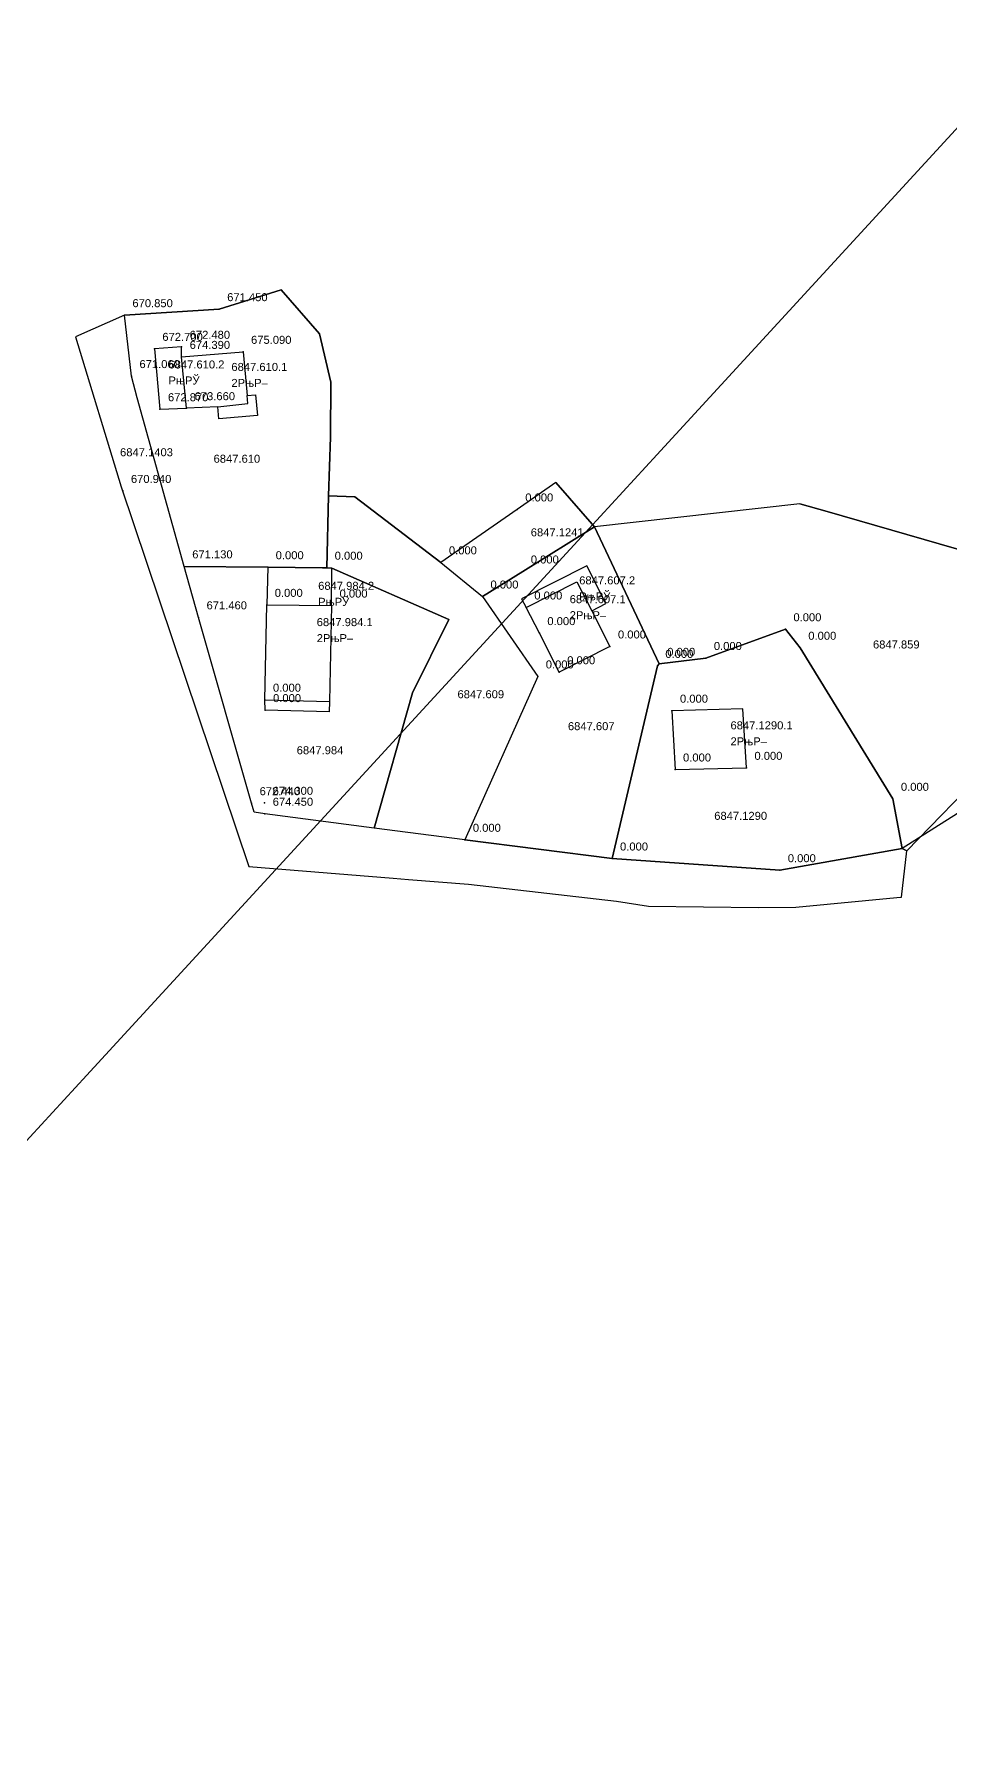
# Model space of a CAD drawing. Header units: metres. Extents: x 8504925 to 8509157, y 4588840 to 4591954.
# Drawn here: x 8506603.9 to 8506718.4, y 4590229.7 to 4590441.8 of the extents above; entities that cross this region are included whole.
import ezdxf

# ---------------------------------------------------------------- set-up
doc = ezdxf.new("R2010")
doc.units = ezdxf.units.M
for name, color, linetype in [('cad13', 30, 'Continuous'), ('cad140', 7, 'Continuous'), ('cad141', 7, 'Continuous'), ('cad144', 7, 'Continuous'), ('cad145', 7, 'Continuous'), ('cad146', 7, 'Continuous'), ('cad176', 7, 'Continuous'), ('cad22', 7, 'Continuous'), ('cad_cont_1', 30, 'Continuous'), ('cad_cont_2', 7, 'Continuous'), ('cad_cont_3', 7, 'Continuous'), ('points', 1, 'Continuous'), ('texts', 7, 'Continuous')]:
    doc.layers.add(name, color=color, linetype=linetype)
doc.styles.get("Standard").update_dxf_attribs({"font": 'arial.ttf'})

msp = doc.modelspace()

# ---------------------------------------------------------------- linework, layer by layer
msp.add_lwpolyline([(8505645, 4589261), (8507425, 4591198)])
at = {"layer": 'cad13'}
for points in [[(8506622.39, 4590401.41), (8506622.39, 4590402.67), (8506618.98, 4590402.41), (8506619.68, 4590394.87), (8506623.01, 4590395)], [(8506622.39, 4590401.41), (8506630.06, 4590402.04), (8506630.558, 4590396.565), (8506631.603, 4590396.668), (8506631.858, 4590394.081), (8506627.031, 4590393.686), (8506626.909, 4590395.18), (8506623.01, 4590395)], [(8506623.01, 4590395), (8506622.39, 4590401.41)], [(8506633.14, 4590375.13), (8506633.02, 4590370.43)], [(8506641.12, 4590370.34), (8506641.17, 4590375.034)], [(8506673.618, 4590369.679), (8506675.4, 4590370.58), (8506673.004, 4590375.309), (8506664.864, 4590371.184), (8506665.45, 4590370.1)], [(8506665.45, 4590370.1), (8506671.774, 4590373.32), (8506673.618, 4590369.679)], [(8506641.12, 4590370.34), (8506640.856, 4590358.345), (8506640.83, 4590357.05), (8506632.81, 4590357.28), (8506632.8, 4590358.58), (8506633.02, 4590370.43)], [(8506633.02, 4590370.43), (8506641.12, 4590370.34)], [(8506673.618, 4590369.679), (8506675.9, 4590365.23), (8506669.56, 4590362.01), (8506667.08, 4590366.9), (8506665.45, 4590370.1)], [(8506683.65, 4590357.21), (8506684.03, 4590349.86), (8506692.95, 4590350.07), (8506692.52, 4590357.449), (8506683.65, 4590357.21)]]:
    msp.add_lwpolyline(points, dxfattribs=at)
at = {"layer": 'cad140'}
for points in [[(8506622.71, 4590375.24), (8506616.832, 4590396.313)], [(8506669.125, 4590385.705), (8506673.952, 4590380.178)], [(8506640.723, 4590384.036), (8506644.04, 4590383.944), (8506654.78, 4590375.74)], [(8506622.71, 4590375.24), (8506633.14, 4590375.13)], [(8506654.78, 4590375.74), (8506659.97, 4590371.47)], [(8506659.97, 4590371.47), (8506666.88, 4590361.49), (8506657.77, 4590341.08)], [(8506632.77, 4590344.33), (8506631.449, 4590344.524), (8506631.13, 4590345.65), (8506624.5, 4590368.87)], [(8506646.437, 4590342.547), (8506632.77, 4590344.33)], [(8506657.77, 4590341.08), (8506646.437, 4590342.547)]]:
    msp.add_lwpolyline(points, dxfattribs=at)
at = {"layer": 'cad141'}
for points in [[(8506634.812, 4590409.8), (8506639.616, 4590404.282), (8506641.032, 4590398.24)], [(8506640.976, 4590391.361), (8506640.723, 4590384.036)], [(8506640.723, 4590384.036), (8506640.51, 4590375.07)]]:
    msp.add_lwpolyline(points, dxfattribs=at)
at = {"layer": 'cad144'}
for points in [[(8506615.24, 4590406.62), (8506627.08, 4590407.37), (8506634.812, 4590409.8)], [(8506616.832, 4590396.313), (8506616.12, 4590399.01), (8506615.24, 4590406.62)], [(8506669.125, 4590385.705), (8506664.32, 4590382.35), (8506654.78, 4590375.74)], [(8506687.88, 4590363.79), (8506697.82, 4590367.38), (8506699.68, 4590365.07), (8506711.25, 4590346.2), (8506712.387, 4590339.973)], [(8506681.82, 4590362.8), (8506682.06, 4590363.06)], [(8506723.391, 4590346.947), (8506712.387, 4590339.973)], [(8506676.16, 4590338.74), (8506657.77, 4590341.08)], [(8506712.387, 4590339.973), (8506697.12, 4590337.28), (8506676.16, 4590338.74)]]:
    msp.add_lwpolyline(points, dxfattribs=at)
at = {"layer": 'cad145'}
for points in [[(8506699.635, 4590383.042), (8506673.952, 4590380.178)], [(8506699.635, 4590383.042), (8506703.039, 4590382.088), (8506721.09, 4590376.87)], [(8506681.82, 4590362.8), (8506676.16, 4590338.74)], [(8506682.06, 4590363.06), (8506687.88, 4590363.79)]]:
    msp.add_lwpolyline(points, dxfattribs=at)
at = {"layer": 'cad146'}
for points in [[(8506659.97, 4590371.47), (8506665.01, 4590374.6), (8506673.952, 4590380.178)], [(8506682.06, 4590363.06), (8506673.952, 4590380.178)], [(8506624.5, 4590368.87), (8506622.71, 4590375.24)], [(8506640.51, 4590375.07), (8506639.974, 4590375.074), (8506633.14, 4590375.13)], [(8506641.17, 4590375.034), (8506640.51, 4590375.07)], [(8506646.437, 4590342.547), (8506651.213, 4590359.447), (8506655.759, 4590368.613), (8506641.17, 4590375.034)], [(8506713.01, 4590339.697), (8506712.387, 4590339.973)]]:
    msp.add_lwpolyline(points, dxfattribs=at)
at = {"layer": 'cad176'}
for points in [[(8506615.24, 4590406.62), (8506609.143, 4590403.932), (8506614.846, 4590385.174), (8506630.775, 4590337.736), (8506648.822, 4590336.291), (8506650.721, 4590336.104), (8506658.229, 4590335.541), (8506676.705, 4590333.4), (8506680.721, 4590332.768), (8506694.463, 4590332.635), (8506699.143, 4590332.682), (8506711.752, 4590333.861), (8506712.314, 4590333.916), (8506713.01, 4590339.697)], [(8506640.976, 4590391.361), (8506641.032, 4590398.24)], [(8506713.01, 4590339.697), (8506723.104, 4590350.111), (8506723.391, 4590346.947)]]:
    msp.add_lwpolyline(points, dxfattribs=at)
at = {"layer": 'cad22'}
for points in [[(8506630.656, 4590395.57), (8506630.558, 4590396.565)], [(8506626.909, 4590395.18), (8506630.656, 4590395.57)], [(8506632.8, 4590358.58), (8506640.856, 4590358.345)]]:
    msp.add_lwpolyline(points, dxfattribs=at)
at = {"layer": 'cad_cont_1'}
for points in [[(8506623.01, 4590395), (8506622.39, 4590401.41), (8506622.39, 4590401.41), (8506622.39, 4590402.67), (8506618.98, 4590402.41), (8506619.68, 4590394.87), (8506623.01, 4590395)], [(8506623.01, 4590395), (8506622.39, 4590401.41), (8506622.39, 4590401.41), (8506630.06, 4590402.04), (8506630.558, 4590396.565), (8506631.603, 4590396.668), (8506631.858, 4590394.081), (8506627.031, 4590393.686), (8506626.909, 4590395.18), (8506623.01, 4590395)], [(8506633.02, 4590370.43), (8506641.12, 4590370.34), (8506641.12, 4590370.34), (8506641.17, 4590375.034), (8506641.17, 4590375.034), (8506640.51, 4590375.07), (8506640.51, 4590375.07), (8506639.974, 4590375.074), (8506633.14, 4590375.13), (8506633.14, 4590375.13), (8506633.02, 4590370.43)], [(8506665.45, 4590370.1), (8506671.774, 4590373.32), (8506673.618, 4590369.679), (8506673.618, 4590369.679), (8506675.4, 4590370.58), (8506673.004, 4590375.309), (8506664.864, 4590371.184), (8506665.45, 4590370.1)], [(8506665.45, 4590370.1), (8506671.774, 4590373.32), (8506673.618, 4590369.679), (8506673.618, 4590369.679), (8506675.9, 4590365.23), (8506669.56, 4590362.01), (8506667.08, 4590366.9), (8506665.45, 4590370.1)], [(8506633.02, 4590370.43), (8506641.12, 4590370.34), (8506641.12, 4590370.34), (8506640.856, 4590358.345), (8506640.83, 4590357.05), (8506632.81, 4590357.28), (8506632.8, 4590358.58), (8506633.02, 4590370.43)], [(8506683.65, 4590357.21), (8506684.03, 4590349.86), (8506692.95, 4590350.07), (8506692.52, 4590357.449), (8506683.65, 4590357.21)]]:
    msp.add_lwpolyline(points, dxfattribs=at)
at = {"layer": 'cad_cont_2'}
for points in [[(8506615.24, 4590406.62), (8506627.08, 4590407.37), (8506634.812, 4590409.8), (8506634.812, 4590409.8), (8506639.616, 4590404.282), (8506641.032, 4590398.24), (8506641.032, 4590398.24), (8506640.976, 4590391.361), (8506640.976, 4590391.361), (8506640.723, 4590384.036), (8506640.723, 4590384.036), (8506640.51, 4590375.07), (8506640.51, 4590375.07), (8506639.974, 4590375.074), (8506633.14, 4590375.13), (8506633.14, 4590375.13), (8506622.71, 4590375.24), (8506622.71, 4590375.24), (8506616.832, 4590396.313), (8506616.832, 4590396.313), (8506616.12, 4590399.01), (8506615.24, 4590406.62)], [(8506615.24, 4590406.62), (8506609.143, 4590403.932), (8506614.846, 4590385.174), (8506630.775, 4590337.736), (8506648.822, 4590336.291), (8506650.721, 4590336.104), (8506658.229, 4590335.541), (8506676.705, 4590333.4), (8506680.721, 4590332.768), (8506694.463, 4590332.635), (8506699.143, 4590332.682), (8506711.752, 4590333.861), (8506712.314, 4590333.916), (8506713.01, 4590339.697), (8506713.01, 4590339.697), (8506712.387, 4590339.973), (8506712.387, 4590339.973), (8506697.12, 4590337.28), (8506676.16, 4590338.74), (8506676.16, 4590338.74), (8506657.77, 4590341.08), (8506657.77, 4590341.08), (8506646.437, 4590342.547), (8506646.437, 4590342.547), (8506632.77, 4590344.33), (8506632.77, 4590344.33), (8506631.449, 4590344.524), (8506631.13, 4590345.65), (8506624.5, 4590368.87), (8506624.5, 4590368.87), (8506622.71, 4590375.24), (8506622.71, 4590375.24), (8506616.832, 4590396.313), (8506616.832, 4590396.313), (8506616.12, 4590399.01), (8506615.24, 4590406.62)], [(8506669.125, 4590385.705), (8506664.32, 4590382.35), (8506654.78, 4590375.74), (8506654.78, 4590375.74), (8506659.97, 4590371.47), (8506659.97, 4590371.47), (8506665.01, 4590374.6), (8506673.952, 4590380.178), (8506673.952, 4590380.178), (8506669.125, 4590385.705)], [(8506641.17, 4590375.034), (8506640.51, 4590375.07), (8506640.51, 4590375.07), (8506640.723, 4590384.036), (8506640.723, 4590384.036), (8506644.04, 4590383.944), (8506654.78, 4590375.74), (8506654.78, 4590375.74), (8506659.97, 4590371.47), (8506659.97, 4590371.47), (8506666.88, 4590361.49), (8506657.77, 4590341.08), (8506657.77, 4590341.08), (8506646.437, 4590342.547), (8506646.437, 4590342.547), (8506651.213, 4590359.447), (8506655.759, 4590368.613), (8506641.17, 4590375.034)], [(8506699.635, 4590383.042), (8506673.952, 4590380.178), (8506673.952, 4590380.178), (8506682.06, 4590363.06), (8506682.06, 4590363.06), (8506687.88, 4590363.79), (8506687.88, 4590363.79), (8506697.82, 4590367.38), (8506699.68, 4590365.07), (8506711.25, 4590346.2), (8506712.387, 4590339.973), (8506712.387, 4590339.973), (8506713.01, 4590339.697), (8506713.01, 4590339.697), (8506723.104, 4590350.111)], [(8506721.09, 4590376.87), (8506703.039, 4590382.088), (8506699.635, 4590383.042)], [(8506659.97, 4590371.47), (8506666.88, 4590361.49), (8506657.77, 4590341.08), (8506657.77, 4590341.08), (8506676.16, 4590338.74), (8506676.16, 4590338.74), (8506681.82, 4590362.8), (8506681.82, 4590362.8), (8506682.06, 4590363.06), (8506682.06, 4590363.06), (8506673.952, 4590380.178), (8506673.952, 4590380.178), (8506665.01, 4590374.6), (8506659.97, 4590371.47)], [(8506624.5, 4590368.87), (8506622.71, 4590375.24), (8506622.71, 4590375.24), (8506633.14, 4590375.13), (8506633.14, 4590375.13), (8506639.974, 4590375.074), (8506640.51, 4590375.07), (8506640.51, 4590375.07), (8506641.17, 4590375.034), (8506641.17, 4590375.034), (8506655.759, 4590368.613), (8506651.213, 4590359.447), (8506646.437, 4590342.547), (8506646.437, 4590342.547), (8506632.77, 4590344.33), (8506632.77, 4590344.33), (8506631.449, 4590344.524), (8506631.13, 4590345.65), (8506624.5, 4590368.87)], [(8506681.82, 4590362.8), (8506676.16, 4590338.74), (8506676.16, 4590338.74), (8506697.12, 4590337.28), (8506712.387, 4590339.973), (8506712.387, 4590339.973), (8506711.25, 4590346.2), (8506699.68, 4590365.07), (8506697.82, 4590367.38), (8506687.88, 4590363.79), (8506687.88, 4590363.79), (8506682.06, 4590363.06), (8506682.06, 4590363.06), (8506681.82, 4590362.8)]]:
    msp.add_lwpolyline(points, dxfattribs=at)
at = {"layer": 'cad_cont_3'}
for points in [[(8506721.09, 4590376.87), (8506703.039, 4590382.088), (8506699.635, 4590383.042), (8506699.635, 4590383.042), (8506673.952, 4590380.178), (8506673.952, 4590380.178), (8506669.125, 4590385.705), (8506669.125, 4590385.705), (8506664.32, 4590382.35), (8506654.78, 4590375.74), (8506654.78, 4590375.74), (8506644.04, 4590383.944), (8506640.723, 4590384.036), (8506640.723, 4590384.036), (8506640.976, 4590391.361), (8506640.976, 4590391.361), (8506641.032, 4590398.24), (8506641.032, 4590398.24), (8506639.616, 4590404.282), (8506634.812, 4590409.8), (8506634.812, 4590409.8), (8506627.08, 4590407.37), (8506615.24, 4590406.62)], [(8506615.24, 4590406.62), (8506609.143, 4590403.932), (8506614.846, 4590385.174), (8506630.775, 4590337.736), (8506648.822, 4590336.291), (8506650.721, 4590336.104), (8506658.229, 4590335.541), (8506676.705, 4590333.4), (8506680.721, 4590332.768), (8506694.463, 4590332.635), (8506699.143, 4590332.682), (8506711.752, 4590333.861), (8506712.314, 4590333.916), (8506713.01, 4590339.697), (8506713.01, 4590339.697), (8506723.104, 4590350.111)]]:
    msp.add_lwpolyline(points, dxfattribs=at)
at = {"layer": 'points'}
for p in [(8506627.08, 4590407.37), (8506615.24, 4590406.62), (8506622.39, 4590402.67), (8506618.98, 4590402.41), (8506622.39, 4590401.41), (8506630.06, 4590402.04), (8506616.12, 4590399.01), (8506619.68, 4590394.87), (8506623.01, 4590395), (8506615.05, 4590384.66), (8506664.32, 4590382.35), (8506622.71, 4590375.24), (8506633.14, 4590375.13), (8506640.51, 4590375.07), (8506654.78, 4590375.74), (8506665.01, 4590374.6), (8506659.97, 4590371.47), (8506624.5, 4590368.87), (8506633.02, 4590370.43), (8506641.12, 4590370.34), (8506665.45, 4590370.1), (8506667.08, 4590366.9), (8506697.82, 4590367.38), (8506675.9, 4590365.23), (8506699.68, 4590365.07), (8506681.82, 4590362.8), (8506682.06, 4590363.06), (8506687.88, 4590363.79), (8506666.88, 4590361.49), (8506669.56, 4590362.01), (8506632.8, 4590358.58), (8506632.81, 4590357.28), (8506683.65, 4590357.21), (8506684.03, 4590349.86), (8506692.95, 4590350.07), (8506631.13, 4590345.65), (8506632.76, 4590345.7), (8506711.25, 4590346.2), (8506632.77, 4590344.33), (8506657.77, 4590341.08), (8506676.16, 4590338.74), (8506697.12, 4590337.28)]:
    msp.add_point(p, dxfattribs=at)

# ---------------------------------------------------------------- texts
at = {"layer": 'cad_cont_1'}
for s, p in [('6847.610.2', (8506620.743, 4590399.96)), ('6847.610.1', (8506628.606, 4590399.655)), ('6847.984.2', (8506639.446, 4590372.31)), ('6847.607.2', (8506672.057, 4590372.991)), ('6847.607.1', (8506670.872, 4590370.64)), ('6847.984.1', (8506639.267, 4590367.774)), ('6847.1290.1', (8506690.96, 4590354.879))]:
    msp.add_text(s, height=1, dxfattribs=at).set_placement(p)
at = {"layer": 'cad_cont_2'}
for s, p in [('6847.1403', (8506614.697, 4590388.996)), ('6847.610', (8506626.378, 4590388.186)), ('6847.1241', (8506666.009, 4590378.994)), ('6847.859', (8506708.76, 4590364.982)), ('6847.609', (8506656.851, 4590358.764)), ('6847.607', (8506670.648, 4590354.774)), ('6847.984', (8506636.766, 4590351.767)), ('6847.1290', (8506688.928, 4590343.573))]:
    msp.add_text(s, height=1, dxfattribs=at).set_placement(p)
at = {"layer": 'points'}
for s, p in [('671.450', (8506628.08, 4590408.37)), ('670.850', (8506616.24, 4590407.62)), ('672.700', (8506619.98, 4590403.41)), ('672.480', (8506623.39, 4590403.67)), ('674.390', (8506623.39, 4590402.41)), ('675.090', (8506631.06, 4590403.04)), ('671.060', (8506617.12, 4590400.01)), ('672.870', (8506620.68, 4590395.87)), ('673.660', (8506624.01, 4590396)), ('670.940', (8506616.05, 4590385.66)), ('0.000', (8506665.32, 4590383.35)), ('671.130', (8506623.71, 4590376.24)), ('0.000', (8506634.14, 4590376.13)), ('0.000', (8506655.78, 4590376.74)), ('0.000', (8506641.51, 4590376.07)), ('0.000', (8506666.01, 4590375.6)), ('0.000', (8506660.97, 4590372.47)), ('671.460', (8506625.5, 4590369.87)), ('0.000', (8506634.02, 4590371.43)), ('0.000', (8506642.12, 4590371.34)), ('0.000', (8506666.45, 4590371.1)), ('0.000', (8506668.08, 4590367.9)), ('0.000', (8506698.82, 4590368.38)), ('0.000', (8506676.9, 4590366.23)), ('0.000', (8506700.68, 4590366.07)), ('0.000', (8506682.82, 4590363.8)), ('0.000', (8506683.06, 4590364.06)), ('0.000', (8506688.88, 4590364.79)), ('0.000', (8506667.88, 4590362.49)), ('0.000', (8506670.56, 4590363.01)), ('0.000', (8506633.8, 4590359.58)), ('0.000', (8506633.81, 4590358.28)), ('0.000', (8506684.65, 4590358.21)), ('0.000', (8506685.03, 4590350.86)), ('0.000', (8506693.95, 4590351.07)), ('672.440', (8506632.13, 4590346.65)), ('674.300', (8506633.76, 4590346.7)), ('0.000', (8506712.25, 4590347.2)), ('674.450', (8506633.77, 4590345.33)), ('0.000', (8506658.77, 4590342.08)), ('0.000', (8506677.16, 4590339.74)), ('0.000', (8506698.12, 4590338.28))]:
    msp.add_text(s, height=1, dxfattribs=at).set_placement(p)
at = {"layer": 'texts'}
for s, p in [('РњРЎ', (8506620.743, 4590397.96)), ('2РњР–', (8506628.606, 4590397.655)), ('РњРЎ', (8506639.446, 4590370.31)), ('РњРЎ', (8506672.057, 4590370.991)), ('2РњР–', (8506670.872, 4590368.64)), ('2РњР–', (8506639.267, 4590365.774)), ('2РњР–', (8506690.96, 4590352.879))]:
    msp.add_text(s, height=1, dxfattribs=at).set_placement(p)

doc.saveas('drawing.dxf')
